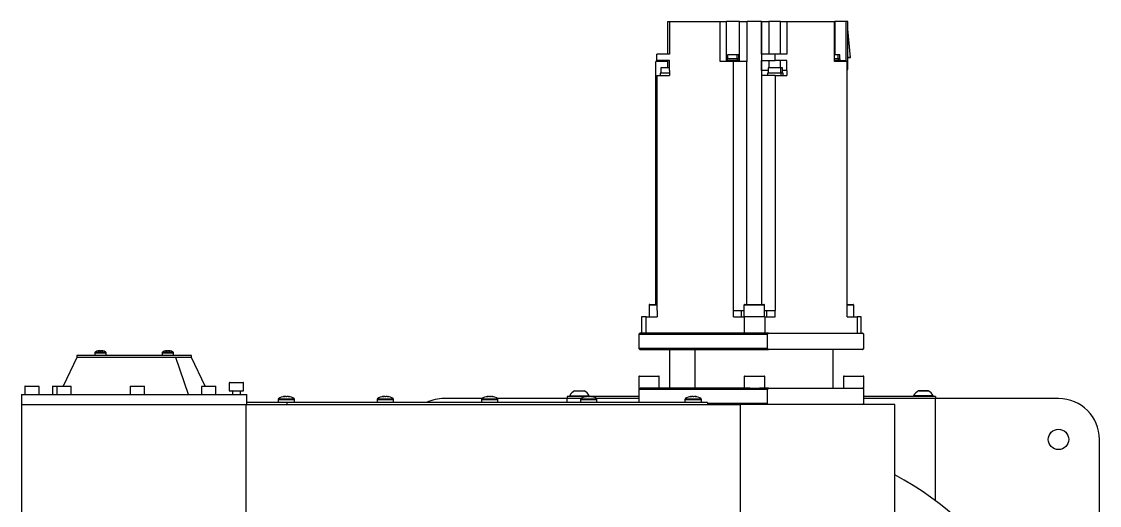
# Model space of a CAD drawing. Header units: millimetres. Extents: x 0.015 to 0.589, y 0.005 to 0.415.
# Drawn here: x 0.1593 to 0.2119, y 0.1429 to 0.1666 of the extents above; entities that cross this region are included whole.
import ezdxf

# ---------------------------------------------------------------- set-up
doc = ezdxf.new("R2010")
doc.units = ezdxf.units.MM

msp = doc.modelspace()

# ---------------------------------------------------------------- linework, layer by layer
at = {"color": 7, "linetype": 'Continuous', "lineweight": 25}
for p, q in [((0.1908263857436382, 0.1649955099740045), (0.1908263857436383, 0.1665955099740045)), ((0.1908263857436383, 0.1665955099740045), (0.1909153112735252, 0.1665955099740045)), ((0.1909153112735252, 0.1665955099740044), (0.1909153112735253, 0.1649955099740044)), ((0.1909153112735252, 0.1665955099740044), (0.1933846077804331, 0.1665955099740044)), ((0.1933846077804331, 0.1646455099740044), (0.1933846077804331, 0.1665955099740044)), ((0.1933846077804331, 0.1665955099740044), (0.1936860718875369, 0.1665955099740044)), ((0.1936860718875366, 0.1646455099740044), (0.1936860718875369, 0.1665955099740044)), ((0.1943221701737762, 0.1665955099740044), (0.1936860718875369, 0.1665955099740044)), ((0.1943221701737762, 0.1646455099740044), (0.1943221701737762, 0.1665955099740044)), ((0.1943221701737762, 0.1665955099740044), (0.1946985456178962, 0.1665955099740044)), ((0.1946985456178969, 0.1646455099740044), (0.1946985456178962, 0.1665955099740044)), ((0.1953949697025288, 0.1665955099740044), (0.1946985456178962, 0.1665955099740044)), ((0.1954070789189763, 0.1665955099740044), (0.1953949697025288, 0.1665955099740044)), ((0.1954070789189759, 0.1649955099740044), (0.1954070789189763, 0.1665955099740044)), ((0.1954070789189763, 0.1665955099740044), (0.1957580067059644, 0.1665955099740044)), ((0.1957580067059644, 0.1665955099740044), (0.1957580067059645, 0.1649955099740044)), ((0.1963234274048439, 0.1665955099740044), (0.1957580067059644, 0.1665955099740044)), ((0.1963234274048439, 0.1649955099740044), (0.1963234274048439, 0.1665955099740044)), ((0.1963234274048439, 0.1665955099740044), (0.1966439260665074, 0.1665955099740044)), ((0.1966439260665074, 0.1665955099740044), (0.1966439260665072, 0.1649955099740044)), ((0.1966439260665074, 0.1665955099740044), (0.1989665699826023, 0.1665955099740044)), ((0.1989665699826023, 0.1646455099740044), (0.1989665699826023, 0.1665955099740044)), ((0.1989665699826023, 0.1665955099740044), (0.198980626506075, 0.1665955099740044)), ((0.1989806265060757, 0.1649655099740044), (0.198980626506075, 0.1665955099740044)), ((0.1995188759442438, 0.1665955099740044), (0.1989812016546521, 0.1665955099740044)), ((0.1995188759442438, 0.1665955099740044), (0.1995188759442439, 0.1646955099740045)), ((0.1996219476455806, 0.1665955099740045), (0.1995188759442438, 0.1665955099740045)), ((0.1996219476455806, 0.1642455099740045), (0.1996219476455806, 0.1665955099740045)), ((0.1996219476455806, 0.1662260681563845), (0.1996255500250919, 0.1662260681563845)), ((0.1997498285388255, 0.1648365035440945), (0.1996255500250919, 0.1662260681563845)), ((0.1902986289958809, 0.1646955099740044), (0.1902986289958808, 0.1649955099740044)), ((0.1909153112735253, 0.1649955099740044), (0.1902986289958808, 0.1649955099740044)), ((0.1937414269804996, 0.1649655099740044), (0.1937414269804996, 0.1647655099740044)), ((0.1942167386440395, 0.1649655099740044), (0.1937414269804996, 0.1649655099740044)), ((0.1942914269804996, 0.1649655099740044), (0.1942167386440395, 0.1649655099740044)), ((0.1942167386440395, 0.1647655099740044), (0.1942167386440395, 0.1649655099740044)), ((0.1942914269804996, 0.1647655099740044), (0.1942914269804996, 0.1649655099740044)), ((0.1960638688168707, 0.1649955099740044), (0.1954070789189759, 0.1649955099740044)), ((0.1960638688168709, 0.1646955099740044), (0.1960638688168707, 0.1649955099740044)), ((0.1966439260665072, 0.1649955099740044), (0.1960638688168707, 0.1649955099740044)), ((0.1991517557147986, 0.1649655099740045), (0.1989665699826023, 0.1649655099740044)), ((0.1992264440512589, 0.1649655099740044), (0.1991517557147986, 0.1649655099740045)), ((0.1991517557147986, 0.1647655099740045), (0.1991517557147986, 0.1649655099740045)), ((0.1992264440512588, 0.1647655099740045), (0.1992264440512588, 0.1649655099740045)), ((0.1997498285388255, 0.1648365035440945), (0.1996219476455806, 0.1648365035440945)), ((0.1996219476455806, 0.1648149471617148), (0.1997498285388255, 0.1648365035440945)), ((0.1902366204229881, 0.1527655099740044), (0.1902366204229879, 0.1646455099740045)), ((0.1908141921569896, 0.1646455099740044), (0.1902366204229879, 0.1646455099740045)), ((0.1909153112735253, 0.1646955099740044), (0.1902986289958809, 0.1646955099740044)), ((0.1904820442050824, 0.1643255099740044), (0.1904820442050824, 0.1640655099740044)), ((0.1909153112735253, 0.1643255099740044), (0.1904820442050824, 0.1643255099740044)), ((0.190566060888866, 0.1646955099740045), (0.190566060888866, 0.1646455099740045)), ((0.1908263857436384, 0.1646455099740044), (0.1908141921569896, 0.1646455099740044)), ((0.1908263857436384, 0.1643255099740044), (0.1908263857436391, 0.1646955099740045)), ((0.1909153112735253, 0.1641955099740044), (0.1909153112735253, 0.1646955099740044)), ((0.1940377103605389, 0.1646455099740044), (0.1933846077804331, 0.1646455099740044)), ((0.1937164269804996, 0.1646955099740045), (0.1937164269804996, 0.1646455099740045)), ((0.1943164269804996, 0.1646955099740044), (0.1937164269804996, 0.1646955099740044)), ((0.1937214269804996, 0.1647655099740044), (0.1937214269804996, 0.1646955099740044)), ((0.1942313067650243, 0.1647655099740044), (0.1937214269804996, 0.1647655099740044)), ((0.1940377103605391, 0.1524655099740044), (0.1940377103605389, 0.1646455099740044)), ((0.1946724784748452, 0.1646455099740044), (0.1940377103605389, 0.1646455099740044)), ((0.1943114269804996, 0.1647655099740044), (0.1942313067650243, 0.1647655099740044)), ((0.1942313067650243, 0.1646955099740044), (0.1942313067650243, 0.1647655099740044)), ((0.1943114269804996, 0.1646955099740044), (0.1943114269804996, 0.1647655099740044)), ((0.1943164269804996, 0.1646455099740045), (0.1943164269804996, 0.1646955099740045)), ((0.1946985456178969, 0.1646455099740044), (0.1946724784748452, 0.1646455099740044)), ((0.195407078918977, 0.1646955099740044), (0.1960638688168709, 0.1646955099740044)), ((0.1954070789189763, 0.1641955099740044), (0.195407078918977, 0.1646955099740044)), ((0.1957241063743518, 0.1643255099740044), (0.1957241063743518, 0.1640655099740044)), ((0.1963290484915841, 0.1643255099740044), (0.1957241063743518, 0.1643255099740044)), ((0.1966439260665074, 0.1646955099740044), (0.1960638688168709, 0.1646955099740044)), ((0.1963290484915841, 0.1643255099740044), (0.1963290484915841, 0.1640655099740044)), ((0.1964241063743518, 0.1643255099740044), (0.1963290484915841, 0.1643255099740044)), ((0.1964241063743518, 0.1640655099740044), (0.1964241063743518, 0.1643255099740044)), ((0.1966439260665074, 0.1641955099740044), (0.1966439260665074, 0.1646955099740044)), ((0.1991663238357833, 0.1647655099740044), (0.1989665699826023, 0.1647655099740044)), ((0.1992514440512585, 0.1646955099740044), (0.1989665699826023, 0.1646955099740044)), ((0.1995808845171369, 0.1646455099740044), (0.1989665699826023, 0.1646455099740044)), ((0.1992464440512588, 0.1647655099740044), (0.1991663238357833, 0.1647655099740044)), ((0.1991663238357833, 0.1646955099740044), (0.1991663238357833, 0.1647655099740044)), ((0.1992464440512588, 0.1646955099740044), (0.1992464440512588, 0.1647655099740044)), ((0.1992464440512588, 0.1646955099740045), (0.1995188759442439, 0.1646955099740045)), ((0.1992514440512586, 0.1646455099740044), (0.1992514440512586, 0.1646955099740044)), ((0.1994849185059877, 0.1646455099740044), (0.1994849185059877, 0.1646955099740045)), ((0.1995808845171369, 0.1524655099740044), (0.1995808845171369, 0.1646455099740044)), ((0.1902986289958811, 0.1639655099740044), (0.1902986289958811, 0.1524655099740044)), ((0.1902986289958811, 0.1639655099740044), (0.190493961802713, 0.1639655099740044)), ((0.1904520442050824, 0.1640655099740044), (0.1904520442050824, 0.1639655099740044)), ((0.1909154151001127, 0.1640655099740044), (0.1904520442050824, 0.1640655099740044)), ((0.190493961802713, 0.1639655099740044), (0.1906795485340763, 0.1639655099740044)), ((0.1906795485340763, 0.1639655099740044), (0.1909154151001128, 0.1639655099740044)), ((0.1909154151001127, 0.1641955099740044), (0.1909153112735253, 0.1641955099740044)), ((0.1909154151001127, 0.1641955099740044), (0.1909154151001128, 0.1639655099740044)), ((0.1954040495814729, 0.1641955099740044), (0.1954070789189763, 0.1641955099740044)), ((0.1954040495814729, 0.1641955099740044), (0.1954040495814729, 0.1639655099740044)), ((0.196063868816871, 0.1639655099740044), (0.1954040495814729, 0.1639655099740044)), ((0.1957241063743518, 0.1641955099740044), (0.1954070789189763, 0.1641955099740044)), ((0.1956941063743517, 0.1640655099740044), (0.1956941063743517, 0.1639655099740044)), ((0.1963509006730612, 0.1640655099740044), (0.1956941063743518, 0.1640655099740044)), ((0.196063868816871, 0.1639655099740044), (0.1960638688168709, 0.1524655099740044)), ((0.196063868816871, 0.1639655099740044), (0.1962476007235629, 0.1639655099740044)), ((0.1962476007235629, 0.1639655099740044), (0.1963509006730612, 0.1639655099740044)), ((0.1963509006730612, 0.1640655099740044), (0.1963509006730612, 0.1639655099740044)), ((0.1964541063743517, 0.1640655099740044), (0.1963509006730612, 0.1640655099740044)), ((0.1963509006730612, 0.1639655099740044), (0.1964221653784366, 0.1639655099740044)), ((0.1964221653784366, 0.1639655099740044), (0.1966440237267888, 0.1639655099740044)), ((0.1966439260665074, 0.1641955099740044), (0.1964241063743518, 0.1641955099740044)), ((0.1964541063743517, 0.1639655099740044), (0.1964541063743517, 0.1640655099740044)), ((0.1966440237267888, 0.1641955099740044), (0.1966439260665074, 0.1641955099740044)), ((0.1966440237267888, 0.1641955099740044), (0.1966440237267888, 0.1639655099740044)), ((0.1995808845171369, 0.1642455099740045), (0.1996219476455806, 0.1642455099740045)), ((0.1899108583530533, 0.1527355099740044), (0.1899108583530533, 0.1521655099740044)), ((0.1899408583530535, 0.1527655099740044), (0.1902986289958811, 0.1527655099740044)), ((0.1945464060648977, 0.1527355099740043), (0.1945464060648977, 0.1521655099740044)), ((0.1945764060648979, 0.1527655099740044), (0.1955164060648979, 0.1527655099740044)), ((0.1955464060648977, 0.1521655099740044), (0.1955464060648977, 0.1527355099740043)), ((0.1995808845171369, 0.1527655099740044), (0.1998766465870714, 0.1527655099740044)), ((0.1999066465870712, 0.1521655099740044), (0.1999066465870712, 0.1527355099740044)), ((0.1895440317043074, 0.1521655099740044), (0.1895440317043074, 0.1513655099740045)), ((0.1897644297157334, 0.1521655099740044), (0.1895440317043077, 0.1521655099740045)), ((0.1897644297157334, 0.1513655099740044), (0.1897644297157334, 0.1521655099740044)), ((0.1897644297157334, 0.1521655099740044), (0.1902992567952842, 0.1521655099740044)), ((0.1902992567952844, 0.1524655099740044), (0.1902986289958811, 0.1524655099740044)), ((0.1902992567952844, 0.1524655099740044), (0.1902992567952842, 0.1521655099740044)), ((0.1940370825611356, 0.1521655099740044), (0.1940370825611358, 0.1524655099740044)), ((0.1940377103605391, 0.1524655099740044), (0.1940370825611358, 0.1524655099740044)), ((0.1940370825611356, 0.1521655099740044), (0.1945719096406867, 0.1521655099740044)), ((0.1940377103605391, 0.1524655099740044), (0.1945464060648977, 0.1524655099740044)), ((0.1944194971196405, 0.1521655099740044), (0.1944194971196406, 0.1524655099740045)), ((0.1945719096406868, 0.1513655099740044), (0.1945719096406867, 0.1521655099740044)), ((0.1955613958637256, 0.1521655099740044), (0.1945719096406867, 0.1521655099740044)), ((0.1955464060648977, 0.1524655099740044), (0.1960638688168709, 0.1524655099740044)), ((0.1955613958637256, 0.1521655099740044), (0.1955613958637258, 0.1513655099740044)), ((0.1955613958637256, 0.1521655099740044), (0.1960644593309953, 0.1521655099740044)), ((0.1956616414305539, 0.1521655099740044), (0.1956616414305541, 0.1524655099740044)), ((0.1960644593309954, 0.1524655099740044), (0.1960638688168709, 0.1524655099740044)), ((0.1960644593309953, 0.1521655099740044), (0.1960644593309954, 0.1524655099740044)), ((0.1995808845171369, 0.1524655099740044), (0.1995802940030125, 0.1524655099740044)), ((0.1995802940030124, 0.1521655099740044), (0.1995802940030125, 0.1524655099740044)), ((0.1995802940030124, 0.1521655099740044), (0.2000833574702821, 0.1521655099740044)), ((0.2000833574702821, 0.1521655099740044), (0.2000833574702822, 0.1513655099740044)), ((0.2002734732358172, 0.1521655099740044), (0.2000833574702821, 0.1521655099740044)), ((0.2002734732358172, 0.1513655099740044), (0.2002734732358172, 0.1521655099740044)), ((0.1894587524700631, 0.1513655099740044), (0.1894087524700631, 0.1513155099740044)), ((0.1894087524700631, 0.1513155099740044), (0.1894087524700631, 0.1506155099740044)), ((0.1894087524700631, 0.1513155099740044), (0.1956913381785135, 0.1513155099740044)), ((0.1957466832270222, 0.1513655099740044), (0.1894587524700631, 0.1513655099740044)), ((0.1956913381785134, 0.1506155099740044), (0.1956913381785135, 0.1513155099740044)), ((0.1957466832270222, 0.1513655099740044), (0.200335113736528, 0.1513655099740044)), ((0.2003587524700631, 0.1513655099740044), (0.200335113736528, 0.1513655099740044)), ((0.2004087524700631, 0.1513155099740044), (0.2003587524700631, 0.1513655099740044)), ((0.2003904587850368, 0.1513155099740044), (0.2003904587850367, 0.1506155099740044)), ((0.2003904587850368, 0.1513155099740044), (0.2004087524700631, 0.1513155099740044)), ((0.2004087524700631, 0.1506155099740044), (0.2004087524700631, 0.1513155099740044)), ((0.1894087524700631, 0.1506155099740044), (0.1894587524700631, 0.1505655099740044)), ((0.1956913381785134, 0.1506155099740044), (0.189408752470063, 0.1506155099740044)), ((0.200358752470063, 0.1505655099740044), (0.2004087524700631, 0.1506155099740044)), ((0.2004087524700631, 0.1506155099740044), (0.2003904587850367, 0.1506155099740044)), ((0.1619623417596871, 0.1501655099740041), (0.1613012306485759, 0.148765509974004)), ((0.1619623417596872, 0.1502655099740041), (0.1619623417596872, 0.1501655099740041)), ((0.1675623417596872, 0.1502655099740041), (0.1619623417596872, 0.1502655099740041)), ((0.1675623417596872, 0.1501655099740041), (0.1619623417596872, 0.1501655099740041)), ((0.166801878697546, 0.150165509974004), (0.1619623417596871, 0.1501655099740041)), ((0.1628379920845757, 0.1504051598207449), (0.1628379920845757, 0.1502655099740041)), ((0.163050475123161, 0.1505009304619951), (0.1630523467632009, 0.1505009304619951)), ((0.1630531642243003, 0.1504867230005813), (0.1630523467632009, 0.1505009304619951)), ((0.1631062488108441, 0.1505009304619951), (0.1631022050056733, 0.1505009304619951)), ((0.163106248810844, 0.1505009304619952), (0.1631337791634789, 0.1505009304619952)), ((0.1631829805226779, 0.1504895138407491), (0.1631836374059508, 0.1505009304619951)), ((0.1631844799451277, 0.1505009304619951), (0.1631836374059508, 0.1505009304619951)), ((0.1631844799451277, 0.1505009304619951), (0.1631837774781941, 0.1504894466871888)), ((0.1631844799451277, 0.1505009304619951), (0.1631855090459912, 0.1505009304619951)), ((0.1633979920845757, 0.1502655099740041), (0.1633979920845757, 0.1504051598207449)), ((0.1661266914347985, 0.150405159820745), (0.1661266914347985, 0.1502655099740041)), ((0.1663391744733838, 0.1505009304619951), (0.1663410461134237, 0.1505009304619951)), ((0.1663418635745232, 0.1504867230005813), (0.1663410461134237, 0.1505009304619951)), ((0.166394948161067, 0.1505009304619951), (0.1663909043558962, 0.1505009304619952)), ((0.1663949481610668, 0.1505009304619952), (0.1664224785137018, 0.1505009304619952)), ((0.1664716798729008, 0.1504895138407492), (0.1664723367561736, 0.1505009304619951)), ((0.1664731792953505, 0.1505009304619951), (0.1664723367561736, 0.1505009304619951)), ((0.1664731792953505, 0.1505009304619951), (0.166472476828417, 0.1504894466871888)), ((0.1664731792953505, 0.1505009304619951), (0.166474208396214, 0.1505009304619951)), ((0.1666866914347985, 0.1502655099740041), (0.1666866914347985, 0.150405159820745)), ((0.1675623417596871, 0.1501655099740041), (0.166801878697546, 0.150165509974004)), ((0.1674210238393957, 0.1483655099740041), (0.166801878697546, 0.150165509974004)), ((0.1675623417596872, 0.1501655099740041), (0.1675623417596872, 0.1502655099740041)), ((0.1682234528707982, 0.148765509974004), (0.1675623417596871, 0.1501655099740041)), ((0.1894587524700631, 0.1505655099740044), (0.1957466832270222, 0.1505655099740044)), ((0.1909087524700631, 0.1505655099740044), (0.1909087524700631, 0.1486655099740044)), ((0.1921681696782105, 0.1486655099740044), (0.1921681696782107, 0.1505655099740044)), ((0.200335113736528, 0.1505655099740044), (0.1957466832270222, 0.1505655099740044)), ((0.1989087524700631, 0.1486655099740044), (0.1989087524700631, 0.1505655099740044)), ((0.200335113736528, 0.1505655099740044), (0.200358752470063, 0.1505655099740044)), ((0.1894110923400523, 0.1492355099740044), (0.1894110923400523, 0.1486655099740044)), ((0.1894410923400525, 0.1492655099740044), (0.1903810923400525, 0.1492655099740044)), ((0.1904110923400523, 0.1486655099740044), (0.1904110923400523, 0.1492355099740044)), ((0.1945617009087686, 0.1492355099740043), (0.1945617009087686, 0.1486655099740044)), ((0.1945917009087688, 0.1492655099740044), (0.1955317009087688, 0.1492655099740044)), ((0.1955617009087686, 0.1486655099740044), (0.1955617009087686, 0.1492355099740043)), ((0.1994064126000735, 0.1492355099740044), (0.1994064126000735, 0.1486655099740044)), ((0.1994364126000737, 0.1492655099740044), (0.2003764126000737, 0.1492655099740044)), ((0.2004064126000735, 0.1486655099740044), (0.2004064126000735, 0.1492355099740044)), ((0.1594146816296761, 0.148745509974004), (0.1594146816296761, 0.1483655099740041)), ((0.1594346816296765, 0.1487655099740041), (0.1600946816296765, 0.1487655099740041)), ((0.1601146816296761, 0.1483655099740041), (0.1601146816296761, 0.148745509974004)), ((0.1607703115135102, 0.1487455099740041), (0.1607703115135102, 0.1483655099740041)), ((0.1607903115135103, 0.1487655099740041), (0.161003132753998, 0.1487655099740041)), ((0.1609866132698712, 0.148745509974004), (0.1609866132698712, 0.148365509974004)), ((0.1610066132698716, 0.148765509974004), (0.1616666132698716, 0.148765509974004)), ((0.1616866132698712, 0.148365509974004), (0.1616866132698712, 0.148745509974004)), ((0.1645652901983939, 0.148745509974004), (0.1645652901983939, 0.148365509974004)), ((0.1645852901983928, 0.148765509974004), (0.1652452901983928, 0.148765509974004)), ((0.1652652901983939, 0.148365509974004), (0.1652652901983939, 0.148745509974004)), ((0.1680543720058652, 0.148745509974004), (0.1680543720058652, 0.148365509974004)), ((0.1680743720058639, 0.148765509974004), (0.1687343720058639, 0.148765509974004)), ((0.1687543720058652, 0.148365509974004), (0.1687543720058652, 0.148745509974004)), ((0.1694100018896988, 0.1489282018800138), (0.1694100018896988, 0.1485482018800139)), ((0.169410001889698, 0.1485482018800139), (0.170110001889698, 0.1485482018800139)), ((0.1694300018896977, 0.1489482018800139), (0.1700900018896977, 0.1489482018800139)), ((0.1695600018896988, 0.1485282018800139), (0.1695600018896988, 0.148365509974004)), ((0.1699600018896988, 0.148365509974004), (0.1699600018896988, 0.1485282018800139)), ((0.1701100018896988, 0.1485482018800139), (0.1701100018896988, 0.1489282018800138)), ((0.1862712524700618, 0.1485405099740048), (0.1865820358643734, 0.1485405099740048)), ((0.1865820358643734, 0.1485405099740048), (0.1867462524700618, 0.1485405099740048)), ((0.189458752470063, 0.1486655099740044), (0.189408752470063, 0.1486155099740044)), ((0.1894087524700628, 0.1486155099740044), (0.1894087524700628, 0.1479655099740043)), ((0.189408752470063, 0.1486155099740044), (0.1956913381785134, 0.1486155099740044)), ((0.1894110923400511, 0.1486655099740044), (0.1894730096031169, 0.1486655099740044)), ((0.1948479358066723, 0.1486655099740044), (0.1894730096031169, 0.1486655099740044)), ((0.1948479358066723, 0.1486655099740044), (0.1953027061277956, 0.1486655099740044)), ((0.1957466832270222, 0.1486655099740044), (0.1953027061277956, 0.1486655099740044)), ((0.1956913381785135, 0.1479155099740044), (0.1956913381785134, 0.1486155099740044)), ((0.1957466832270222, 0.1486655099740044), (0.200335113736528, 0.1486655099740044)), ((0.2003584131322928, 0.1486655099740044), (0.200335113736528, 0.1486655099740044)), ((0.2003584131322928, 0.1486655099740044), (0.2004064126000722, 0.1486655099740044)), ((0.200408752470063, 0.1486155099740044), (0.200358752470063, 0.1486655099740044)), ((0.2003904587850368, 0.1486155099740044), (0.2003904587850368, 0.1479155099740044)), ((0.2003904587850368, 0.1486155099740044), (0.200408752470063, 0.1486155099740044)), ((0.2004087524700628, 0.1479155099740044), (0.2004087524700628, 0.1486155099740044)), ((0.2035462524700619, 0.1485405099740048), (0.2030712524700619, 0.1485405099740048)), ((0.2031079441637119, 0.1485405099740048), (0.2035462524700619, 0.1485405099740048)), ((0.1592623417596871, 0.148365509974004), (0.1592623417596871, 0.1478655099740041)), ((0.1592623417596867, 0.1483655099740041), (0.1702623417596867, 0.1483655099740041)), ((0.1702623417596871, 0.1478655099740041), (0.1702623417596871, 0.148365509974004)), ((0.1722186613660482, 0.1479655099740041), (0.1702623417596871, 0.1479655099740041)), ((0.1717970311904127, 0.1481199793866071), (0.1717970311904127, 0.1479655099740041)), ((0.1720961194094967, 0.148267628975804), (0.1721000606675626, 0.148267628975804)), ((0.1721750864906339, 0.148267628975804), (0.1721691044071047, 0.1482676289758037)), ((0.1721750864906339, 0.1482676289758041), (0.1722249579737193, 0.1482676289758041)), ((0.1722186613660482, 0.1479655099740041), (0.1722186613660482, 0.1478655099740041)), ((0.1927730323049409, 0.1479655099740043), (0.1722186613660482, 0.1479655099740041)), ((0.1722955279806097, 0.148267628975804), (0.1722940017132614, 0.1482676289758038)), ((0.1722955279806097, 0.148267628975804), (0.1722979429713282, 0.148267628975804)), ((0.1725970311904127, 0.1479655099740041), (0.1725970311904127, 0.1481199793866071)), ((0.1766328014662299, 0.1481199793866073), (0.1766328014662299, 0.1479655099740043)), ((0.176931889685314, 0.1482676289758041), (0.1769358309433799, 0.1482676289758041)), ((0.1770108567664517, 0.1482676289758041), (0.1770048746829219, 0.1482676289758038)), ((0.1770108567664512, 0.1482676289758043), (0.1770607282495365, 0.1482676289758043)), ((0.1771312982564269, 0.1482676289758041), (0.1771297719890786, 0.148267628975804)), ((0.1771312982564269, 0.1482676289758042), (0.1771337132471455, 0.1482676289758041)), ((0.1774328014662299, 0.1479655099740043), (0.1774328014662299, 0.1481199793866073)), ((0.1817698427605767, 0.1481655099740048), (0.1799087524700617, 0.1481655099740048)), ((0.1817316438108775, 0.1481199793866073), (0.1817316438108775, 0.1479655099740042)), ((0.1820307320299615, 0.1482676289758041), (0.1820346732880274, 0.1482676289758041)), ((0.1821096991110993, 0.1482676289758041), (0.1821037170275695, 0.1482676289758038)), ((0.1821096991110987, 0.1482676289758042), (0.1821595705941841, 0.1482676289758043)), ((0.1822301406010745, 0.1482676289758041), (0.1822286143337262, 0.1482676289758039)), ((0.1822301406010745, 0.1482676289758041), (0.182232555591793, 0.1482676289758041)), ((0.1859087524700617, 0.1481655099740048), (0.1824934448611791, 0.1481655099740048)), ((0.1825316438108775, 0.1479655099740042), (0.1825316438108775, 0.1481199793866073)), ((0.185908752470062, 0.1482655099740048), (0.185908752470062, 0.1481655099740047)), ((0.1868538359197804, 0.1482655099740044), (0.185908752470062, 0.1482655099740048)), ((0.1866056130363929, 0.1481655099740044), (0.185908752470062, 0.1481655099740047)), ((0.1859087524700617, 0.147965509974004), (0.1859087524700617, 0.1481655099740047)), ((0.1860337524700618, 0.1483035099740048), (0.1860337524700618, 0.1482655099740048)), ((0.1860337524700621, 0.1483035099740048), (0.1866553192586854, 0.1483035099740047)), ((0.1865674140866947, 0.1481199793866074), (0.1865674140866947, 0.1479655099740044)), ((0.1866553192586854, 0.1483035099740047), (0.1869837524700621, 0.1483035099740048)), ((0.1868665023057787, 0.1482676289758042), (0.1868704435638447, 0.1482676289758042)), ((0.1869289616927497, 0.1482655099740044), (0.1868705619948693, 0.1482655099740044)), ((0.1869454693869165, 0.1482676289758042), (0.1869394873033867, 0.148267628975804)), ((0.186945469386916, 0.1482676289758044), (0.1869953408700013, 0.1482676289758044)), ((0.1869837524700618, 0.148267628975804), (0.1869837524700618, 0.1483035099740048)), ((0.1870642661785189, 0.1482655099740044), (0.1870058664806412, 0.1482655099740044)), ((0.1870659108768917, 0.1482676289758042), (0.1870643846095434, 0.1482676289758041)), ((0.1870659108768917, 0.1482676289758043), (0.1870683258676103, 0.1482676289758042)), ((0.1894087524700628, 0.1482655099740047), (0.1870809922536099, 0.1482655099740044)), ((0.1894087524700628, 0.1481655099740047), (0.1873292151369973, 0.1481655099740044)), ((0.1873674140866947, 0.1479655099740044), (0.1873674140866947, 0.1481199793866074)), ((0.1916662564313423, 0.1481199793866074), (0.1916662564313423, 0.1479655099740043)), ((0.1919653446504263, 0.1482676289758042), (0.1919692859084923, 0.1482676289758042)), ((0.1920443117315635, 0.1482676289758042), (0.1920383296480343, 0.1482676289758039)), ((0.1920443117315635, 0.1482676289758043), (0.1920941832146489, 0.1482676289758044)), ((0.1921647532215393, 0.1482676289758042), (0.192163226954191, 0.148267628975804)), ((0.1921647532215393, 0.1482676289758043), (0.1921671682122578, 0.1482676289758042)), ((0.1924662564313423, 0.1479655099740043), (0.1924662564313423, 0.1481199793866074)), ((0.1927730323049409, 0.1479655099740043), (0.1927730323049409, 0.1478655099740044)), ((0.203908752470062, 0.1482655099740045), (0.2004087524700628, 0.1482655099740045)), ((0.203908752470062, 0.1481655099740045), (0.2004087524700628, 0.1481655099740045)), ((0.2028337524700618, 0.1483035099740048), (0.2028337524700618, 0.1482655099740048)), ((0.2028337524700618, 0.1483035099740048), (0.2028337524700618, 0.1482655099740048)), ((0.203783752470062, 0.1483035099740048), (0.202833752470062, 0.1483035099740048)), ((0.2029071358573623, 0.1483035099740048), (0.203783752470062, 0.1483035099740048)), ((0.2037837524700618, 0.1482655099740048), (0.2037837524700618, 0.1483035099740048)), ((0.2037837524700618, 0.1482655099740048), (0.2037837524700618, 0.1483035099740048)), ((0.203908752470062, 0.1482655099740045), (0.203908752470062, 0.1481655099740045)), ((0.2039087524700618, 0.1431655099740048), (0.2039087524700618, 0.1481655099740048)), ((0.2099087524700617, 0.1481655099740049), (0.2039087524700617, 0.1481655099740049)), ((0.1592623417596871, 0.1478655099740042), (0.1592623417596871, 0.1385655099740041)), ((0.1592623417596871, 0.1478655099740041), (0.1702283091796009, 0.1478655099740041)), ((0.1702283091796009, 0.1390655099740041), (0.1702283091796009, 0.1478655099740042)), ((0.1702283091796009, 0.1478655099740042), (0.1943836256893282, 0.1478655099740044)), ((0.1956913381785135, 0.1479155099740044), (0.1927730323049409, 0.1479155099740044)), ((0.1943836256893282, 0.1390655099740044), (0.1943836256893282, 0.1478655099740044)), ((0.2019087524700631, 0.1478655099740044), (0.1943836256893282, 0.1478655099740044)), ((0.200358752470063, 0.1478655099740044), (0.200408752470063, 0.1479155099740044)), ((0.200408752470063, 0.1479155099740044), (0.2003904587850368, 0.1479155099740044)), ((0.201908752470063, 0.1372655099740044), (0.201908752470063, 0.1478655099740044)), ((0.2119087524700618, 0.116165509974005), (0.2119087524700617, 0.1461655099740049))]:
    msp.add_line(p, q, dxfattribs=at)
at = {"color": 8, "linetype": 'Continuous', "lineweight": 25}
for p, q in [((0.1953949697025288, 0.1665955099740044), (0.1953949697025288, 0.1527655099740044)), ((0.1989812016546521, 0.1665955099740044), (0.1989812016546523, 0.1649655099740044)), ((0.1908141921569896, 0.1646455099740044), (0.1908141921569889, 0.1643255099740044)), ((0.1946724784748452, 0.1646455099740044), (0.1946724784748454, 0.1527655099740044)), ((0.1957580067059644, 0.1646955099740044), (0.1957580067059644, 0.1643255099740044)), ((0.1963234274048439, 0.1643255099740044), (0.1963234274048439, 0.1646955099740044)), ((0.1902986289958811, 0.1527355099740044), (0.1899108583530535, 0.1527355099740044)), ((0.1955464060648978, 0.1527355099740043), (0.1945464060648978, 0.1527355099740043)), ((0.1999066465870713, 0.1527355099740044), (0.1995808845171369, 0.1527355099740044)), ((0.1628379920845756, 0.1504051598207449), (0.1633979920845756, 0.1504051598207449)), ((0.162850550224111, 0.1504279728141107), (0.1633854339450412, 0.1504279728141107)), ((0.1661266914347985, 0.150405159820745), (0.1666866914347985, 0.150405159820745)), ((0.1661392495743338, 0.1504279728141107), (0.166674133295264, 0.1504279728141107)), ((0.1904110923400524, 0.1492355099740044), (0.1894110923400524, 0.1492355099740044)), ((0.1955617009087687, 0.1492355099740043), (0.1945617009087687, 0.1492355099740043)), ((0.2004064126000736, 0.1492355099740044), (0.1994064126000736, 0.1492355099740044)), ((0.1601146816296766, 0.148745509974004), (0.1594146816296766, 0.148745509974004)), ((0.1609866132698717, 0.1487455099740041), (0.1607703115135102, 0.1487455099740041)), ((0.1616866132698717, 0.148745509974004), (0.1609866132698717, 0.148745509974004)), ((0.1652652901983928, 0.148745509974004), (0.1645652901983928, 0.148745509974004)), ((0.168754372005864, 0.148745509974004), (0.168054372005864, 0.148745509974004)), ((0.1701100018896978, 0.1489282018800138), (0.1694100018896978, 0.1489282018800138)), ((0.1698656577374901, 0.1485282018800139), (0.1695600018896977, 0.1485282018800139)), ((0.1699600018896977, 0.1485282018800139), (0.1698656577374901, 0.1485282018800139)), ((0.1717970311904121, 0.1481199793866071), (0.1725970311904121, 0.1481199793866071)), ((0.1718116891708681, 0.1481489710785513), (0.1725823732099561, 0.1481489710785513)), ((0.1766328014662294, 0.1481199793866073), (0.1774328014662294, 0.1481199793866073)), ((0.1766474594466854, 0.1481489710785515), (0.1774181434857733, 0.1481489710785515)), ((0.1817316438108769, 0.1481199793866073), (0.1825316438108769, 0.1481199793866073)), ((0.1817463017913329, 0.1481489710785514), (0.1825169858304209, 0.1481489710785514)), ((0.1865674140866942, 0.1481199793866074), (0.1873674140866942, 0.1481199793866074)), ((0.1865820720671502, 0.1481489710785516), (0.1873527561062381, 0.1481489710785516)), ((0.1916662564313417, 0.1481199793866074), (0.1924662564313417, 0.1481199793866074)), ((0.1916809144117977, 0.1481489710785515), (0.1924515984508857, 0.1481489710785515))]:
    msp.add_line(p, q, dxfattribs=at)
at = {"color": 7, "linetype": 'Continuous', "lineweight": 25}
msp.add_circle((0.2099087524700617, 0.1461655099740048), 0.0005000000000000004, dxfattribs=at)
for centre, radius, start, end in [((0.1899408583530535, 0.1527355099740044), 3.000000000000225e-05, 89.99999999973497, 180), ((0.1945764060648978, 0.1527355099740043), 3.000000000000225e-05, 89.99999999973497, 180), ((0.1955164060648978, 0.1527355099740043), 3.000000000000225e-05, 0, 90.00000000026506), ((0.1998766465870713, 0.1527355099740044), 3.000000000000225e-05, 0, 90.00000000026506), ((0.1628649920845756, 0.1504051598207449), 2.700000000000039e-05, 122.3360259979842, 180), ((0.1631179920845761, 0.1500055099740041), 0.0005000000000000017, 97.76058148536492, 122.3360259975552), ((0.163093525402555, 0.150255714363842), 0.0002486495830129264, 99.53262147530246, 111.7123297175215), ((0.1630284893355199, 0.1501970829290801), 0.0002908912661189289, 84.68393217597384, 95.31606782408656), ((0.1631454099468487, 0.1502268773961588), 0.0002774378305787868, 98.95904176601067, 110.5133795079711), ((0.1631474274502, 0.1502557143638394), 0.000248649583015802, 99.53262147561918, 111.7123297175949), ((0.1630905742223044, 0.1502268773961645), 0.0002774378305730786, 69.48662049189359, 81.04095823398933), ((0.1631412750039581, 0.1502268773961787), 0.0002774378305581705, 69.48662049174561, 81.04095823453092), ((0.1631179920845761, 0.1500055099740041), 0.0004999999999999981, 57.66397400244482, 82.23941851463825), ((0.1632131460701145, 0.1502305400123433), 0.0002574341969853175, 84.34873783500883, 95.65126216499732), ((0.1633709920845756, 0.1504051598207449), 2.700000000001523e-05, 0, 57.66397400196603), ((0.1661536914347985, 0.150405159820745), 2.699999999999925e-05, 122.3360259980655, 180), ((0.1664066914347989, 0.1500055099740041), 0.0005000000000000017, 97.76058148536492, 122.3360259975552), ((0.1663822247527784, 0.1502557143638405), 0.0002486495830145443, 99.53262147536299, 111.7123297175042), ((0.1663171886857427, 0.1501970829290798), 0.0002908912661192624, 84.68393217597445, 95.31606782408048), ((0.1664341092970716, 0.1502268773961591), 0.0002774378305785202, 98.95904176603091, 110.5133795080039), ((0.1664361268004231, 0.1502557143638391), 0.0002486495830161977, 99.53262147566217, 111.7123297176141), ((0.1663792735725281, 0.1502268773961679), 0.0002774378305695766, 69.48662049181294, 81.04095823404938), ((0.1664299743541812, 0.1502268773961795), 0.0002774378305573388, 69.4866204917303, 81.04095823455032), ((0.1664066914347989, 0.1500055099740041), 0.0005000000000000017, 57.66397400244482, 82.23941851463508), ((0.1665018454203373, 0.1502305400123486), 0.0002574341969800972, 84.34873783488774, 95.65126216510613), ((0.1666596914347985, 0.150405159820745), 2.699999999999925e-05, 0, 57.66397400193453), ((0.1894410923400524, 0.1492355099740044), 3.000000000000225e-05, 89.99999999973497, 180), ((0.1903810923400525, 0.1492355099740044), 3.000000000000225e-05, 0, 90.00000000031805), ((0.1945917009087687, 0.1492355099740043), 3.000000000000225e-05, 89.99999999973497, 180), ((0.1955317009087687, 0.1492355099740043), 3.000000000000225e-05, 0, 90.00000000026506), ((0.1994364126000736, 0.1492355099740044), 3.000000000000225e-05, 89.99999999973497, 180), ((0.2003764126000736, 0.1492355099740044), 3.000000000000225e-05, 0, 90.00000000026506), ((0.1594346816296766, 0.148745509974004), 1.999999999999225e-05, 89.99999999992048, 180), ((0.1600946816296765, 0.148745509974004), 2.000000000002e-05, 0, 90), ((0.1607903115135102, 0.1487455099740041), 1.999999999999225e-05, 89.99999999992048, 180), ((0.1610066132698716, 0.148745509974004), 2.000000000002e-05, 89.99999999992048, 180), ((0.1616666132698717, 0.148745509974004), 2.000000000002e-05, 0, 90.00000000007951), ((0.1645852901983929, 0.148745509974004), 2.000000000002e-05, 90, 180), ((0.1652452901983928, 0.148745509974004), 1.999999999999225e-05, 0, 90.00000000007951), ((0.168074372005864, 0.148745509974004), 1.999999999999225e-05, 89.99999999992048, 180), ((0.168734372005864, 0.148745509974004), 1.999999999999225e-05, 0, 90.00000000007951), ((0.1694300018896978, 0.1489282018800138), 2.000000000002e-05, 89.99999999992048, 180), ((0.1695400018896977, 0.1485282018800139), 1.999999999999225e-05, 0, 89.99999999888679), ((0.1699800018896977, 0.1485282018800139), 1.999999999999225e-05, 90.00000000103368, 180), ((0.1700900018896978, 0.1489282018800138), 2.000000000002e-05, 0, 90), ((0.1865087524700618, 0.1480650083917263), 0.000531514820818163, 116.5408707232234, 153.3383795226992), ((0.1865087524700618, 0.1480650083917263), 0.0005315148208183022, 26.66162047728605, 63.4591292767793), ((0.2033087524700619, 0.1480650083917263), 0.000531514820818163, 116.5408707232301, 153.3383795227072), ((0.2033087524700619, 0.1480650083917263), 0.0005315148208181905, 26.66162047728874, 63.45912927678599), ((0.1718330311904121, 0.1481199793866071), 3.600000000000209e-05, 126.3583676093035, 180), ((0.1721970311904131, 0.1476255099740041), 0.0006500000000002738, 98.93123155280982, 126.3583676093194), ((0.1721647478878484, 0.1479436758542297), 0.0003303483940418453, 101.2923463054794, 115.3045250231379), ((0.1720610602286615, 0.1478629106440744), 0.0003812662199540906, 84.35351359761766, 95.64648640259193), ((0.1722366682790776, 0.1479070060771257), 0.0003668974677575717, 100.6115324464179, 113.9449103149315), ((0.1722397737109109, 0.1479436758542561), 0.0003303483940143946, 101.2923463048888, 115.3045250237222), ((0.1721573941017527, 0.147907006077145), 0.0003668974677378045, 66.05508968473634, 79.38846755400488), ((0.1722279641086407, 0.1479070060771356), 0.0003668974677473473, 66.05508968503295, 79.3884675539136), ((0.1721970311904131, 0.1476255099740041), 0.0006499999999999098, 53.64163239074759, 81.06876844729894), ((0.1723415874086802, 0.1479067506551369), 0.000337426232445182, 83.99754855941143, 96.00245144072129), ((0.1725610311904121, 0.1481199793866071), 3.600000000000825e-05, 0, 53.64163239069651), ((0.1766688014662294, 0.1481199793866073), 3.600000000000825e-05, 126.3583676093035, 180), ((0.1770328014662303, 0.1476255099740043), 0.0006500000000002903, 98.93123155280982, 126.3583676093213), ((0.1770005181636655, 0.1479436758542302), 0.0003303483940414739, 101.2923463054775, 115.3045250231472), ((0.1768968305044788, 0.1478629106440753), 0.0003812662199533985, 84.35351359761157, 95.64648640260219), ((0.1770724385548943, 0.1479070060771275), 0.0003668974677558272, 100.611532446372, 113.9449103149481), ((0.1770755439867287, 0.1479436758542546), 0.0003303483940160885, 101.2923463049135, 115.3045250236791), ((0.1769931643775707, 0.1479070060771475), 0.0003668974677353865, 66.05508968471094, 79.38846755406644), ((0.1770637343844582, 0.1479070060771364), 0.0003668974677467031, 66.05508968502595, 79.38846755393013), ((0.1770328014662303, 0.1476255099740043), 0.0006499999999999098, 53.64163239074759, 81.06876844729894), ((0.1771773576844975, 0.1479067506551373), 0.0003374262324450177, 83.99754855941318, 96.00245144072892), ((0.1773968014662294, 0.1481199793866073), 3.600000000000209e-05, 0, 53.64163239069651), ((0.1799087524700617, 0.1461655099740048), 0.002000000000000002, 89.9999999999992, 115.8419327632293), ((0.1817676438108769, 0.1481199793866073), 3.600000000000209e-05, 126.3583676093035, 180), ((0.1821316438108779, 0.1476255099740042), 0.0006500000000002903, 98.93123155280982, 126.3583676093213), ((0.1820993605083134, 0.1479436758542291), 0.0003303483940425424, 101.2923463054945, 115.3045250231233), ((0.1819956728491263, 0.1478629106440748), 0.0003812662199537867, 84.35351359761316, 95.64648640259644), ((0.1821712808995424, 0.1479070060771258), 0.0003668974677575637, 100.6115324464136, 113.9449103149275), ((0.1821743863313757, 0.1479436758542562), 0.0003303483940143836, 101.2923463048841, 115.3045250237178), ((0.1820920067222175, 0.1479070060771452), 0.0003668974677378045, 66.05508968473634, 79.38846755400488), ((0.1821625767291057, 0.1479070060771363), 0.0003668974677467798, 66.05508968503122, 79.38846755393679), ((0.1821316438108779, 0.1476255099740042), 0.0006499999999999098, 53.64163239074759, 81.06876844729894), ((0.182276200029145, 0.147906750655137), 0.0003374262324452647, 83.9975485594129, 96.00245144071981), ((0.1824956438108769, 0.1481199793866073), 3.600000000000825e-05, 0, 53.64163239069651), ((0.1866034140866942, 0.1481199793866074), 3.600000000000825e-05, 126.3583676093035, 180), ((0.1869674140866951, 0.1476255099740044), 0.0006500000000002903, 98.93123155281225, 126.3583676093213), ((0.1869351307841303, 0.1479436758542303), 0.0003303483940414739, 101.2923463054775, 115.3045250231472), ((0.1868314431249436, 0.1478629106440754), 0.0003812662199533985, 84.35351359761157, 95.64648640260219), ((0.1870070511753591, 0.1479070060771276), 0.0003668974677558272, 100.611532446372, 113.9449103149481), ((0.1870101566071935, 0.1479436758542547), 0.0003303483940160885, 101.2923463049135, 115.3045250236791), ((0.1869277769980356, 0.1479070060771479), 0.0003668974677350376, 66.05508968470568, 79.3884675540739), ((0.1869983470049229, 0.1479070060771365), 0.0003668974677467217, 66.05508968501802, 79.3884675539216), ((0.1869674140866951, 0.1476255099740044), 0.0006499999999999098, 53.64163239074759, 81.06876844729894), ((0.1871119703049623, 0.1479067506551372), 0.000337426232445182, 83.99754855941143, 96.00245144072129), ((0.1873314140866942, 0.1481199793866074), 3.600000000000209e-05, 0, 53.64163239069651), ((0.1917022564313417, 0.1481199793866074), 3.600000000000825e-05, 126.3583676093297, 180), ((0.1920662564313427, 0.1476255099740044), 0.000650000000000268, 98.9312315528102, 126.3583676093228), ((0.1920339731287778, 0.1479436758542305), 0.0003303483940411419, 101.2923463054596, 115.3045250231481), ((0.1919302854695913, 0.1478629106440718), 0.0003812662199569495, 84.3535135976811, 95.64648640256627), ((0.192105893520007, 0.1479070060771263), 0.0003668974677571682, 100.6115324463899, 113.9449103149169), ((0.1921089989518412, 0.1479436758542538), 0.0003303483940169376, 101.2923463049135, 115.3045250236414), ((0.1920266193426823, 0.1479070060771453), 0.0003668974677378045, 66.05508968473634, 79.38846755400488), ((0.1920971893495701, 0.1479070060771357), 0.0003668974677476038, 66.05508968501753, 79.38846755389017), ((0.1920662564313427, 0.1476255099740044), 0.0006499999999998823, 53.64163239074614, 81.06876844729855), ((0.1922108126496098, 0.1479067506551394), 0.0003374262324430013, 83.99754855937249, 96.00245144076023), ((0.1924302564313417, 0.1481199793866074), 3.600000000000825e-05, 0, 53.64163239063474), ((0.2099087524700617, 0.1461655099740049), 0.002000000000000002, 0, 90), ((0.1949087524700618, 0.1311655099740047), 0.01500000000000001, 1.920076506237206e-12, 62.18186071534091)]:
    msp.add_arc(centre, radius, start, end, dxfattribs=at)
for points, knots in [([(0.1956913381785135, 0.1513155099740044), (0.1957016840680336, 0.151324906223202), (0.1957201053844126, 0.1513416366627557), (0.1957385830834636, 0.1513582340919407), (0.1957466832270222, 0.1513655099740044)], [0, 0, 0, 0, 0.5616259613156823, 1, 1, 1, 1]), ([(0.200335113736528, 0.1513655099740044), (0.2003454298947279, 0.1513562393965173), (0.2003639053128679, 0.1513396365302025), (0.200382324401693, 0.1513229008965787), (0.2003904587850368, 0.1513155099740044)], [0, 0, 0, 0, 0.5583721094499556, 0.9999999999999999, 0.9999999999999999, 0.9999999999999999, 0.9999999999999999]), ([(0.1957466832270222, 0.1505655099740044), (0.1957363670688223, 0.1505747805514915), (0.1957178916506823, 0.1505913834178063), (0.1956994725618572, 0.1506081190514301), (0.1956913381785134, 0.1506155099740044)], [0, 0, 0, 0, 0.5583721094490447, 1, 1, 1, 1]), ([(0.2003904587850367, 0.1506155099740044), (0.2003801128955166, 0.1506061137248068), (0.2003616915791376, 0.1505893832852531), (0.2003432138800866, 0.150572785856068), (0.200335113736528, 0.1505655099740044)], [0, 0, 0, 0, 0.5616259613170685, 1, 1, 1, 1]), ([(0.1956913381785134, 0.1486155099740044), (0.1957016840680336, 0.148624906223202), (0.1957201053844126, 0.1486416366627557), (0.1957385830834636, 0.1486582340919408), (0.1957466832270222, 0.1486655099740044)], [0, 0, 0, 0, 0.561625961319892, 1, 1, 1, 1]), ([(0.200335113736528, 0.1486655099740044), (0.2003454298947278, 0.1486562393965173), (0.2003639053128679, 0.1486396365302025), (0.200382324401693, 0.1486229008965787), (0.2003904587850368, 0.1486155099740044)], [0, 0, 0, 0, 0.5583721094477265, 1, 1, 1, 1]), ([(0.1957466832270222, 0.1478655099740044), (0.1957363670688224, 0.1478747805514915), (0.1957178916506823, 0.1478913834178063), (0.1956994725618572, 0.1479081190514301), (0.1956913381785135, 0.1479155099740044)], [0, 0, 0, 0, 0.5583721094473855, 1, 1, 1, 1]), ([(0.2003904587850368, 0.1479155099740044), (0.2003801128955167, 0.1479061137248069), (0.2003616915791376, 0.1478893832852532), (0.2003432138800866, 0.1478727858560681), (0.200335113736528, 0.1478655099740044)], [0, 0, 0, 0, 0.5616259613160517, 1, 1, 1, 1])]:
    msp.add_open_spline(points, degree=3, knots=knots, dxfattribs=at)

doc.saveas('drawing.dxf')
